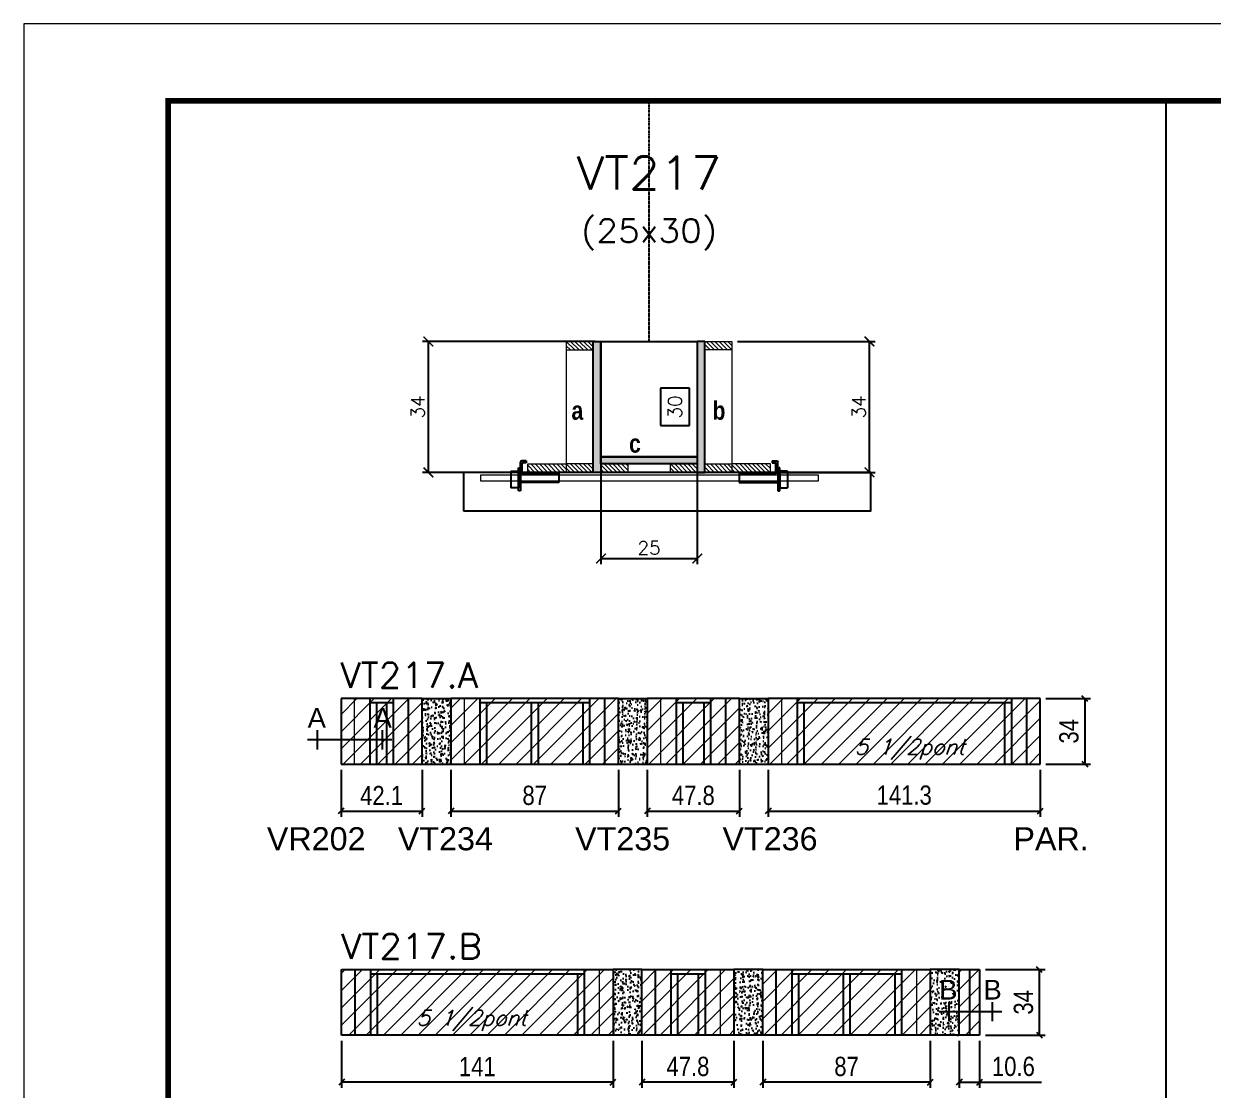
# Model space of a CAD drawing. Extents: x 137137 to 143418, y 10464 to 34486.
# Drawn here: x 140321 to 140939, y 28189 to 28743 of the extents above; entities that cross this region are included whole.
import ezdxf
from ezdxf.enums import TextEntityAlignment as Align

# ---------------------------------------------------------------- set-up
doc = ezdxf.new("R2010")
doc.units = 0
doc.linetypes.add('DASHED', pattern=[0.75, 0.5, -0.25])
doc.linetypes.add('HIDDEN', pattern=[0.375, 0.25, -0.125])
for name, color, linetype in [('5', 5, 'Continuous'), ('barrote', 251, 'Continuous'), ('COTA', 241, 'Continuous'), ('Cota Seção (2x)', 4, 'Continuous'), ('detalhes', 4, 'Continuous'), ('Painéis', 200, 'Continuous'), ('presilha', 1, 'Continuous'), ('SARR_2.2x7', 40, 'Continuous'), ('SARR_3.5x7', 81, 'Continuous'), ('SARR_EDITAR', 141, 'Continuous'), ('texto', 7, 'Continuous'), ('Texto de Titulo', 7, 'Continuous'), ('Texto Qtd Sarr', 242, 'Continuous')]:
    doc.layers.add(name, color=color, linetype=linetype)
for name, color, linetype, lineweight in [('CONCRETO', 251, 'Continuous', 25), ('Folhas', 255, 'Continuous', 9), ('Hachura', 251, 'Continuous', 9), ('Madeira', 126, 'Continuous', 18), ('Sarr 2.2x7', 40, 'Continuous', 9), ('SARRAFO DE PRESSAO', 251, 'DASHED', 9), ('SCO-___-LAJ', 2, 'Continuous', 0), ('Texto Seção', 7, 'Continuous', 15)]:
    doc.layers.add(name, color=color, linetype=linetype, lineweight=lineweight)
doc.styles.add('ARIAL', font='arial.ttf')
doc.styles.add('COTA TECNICA', font='techl___.ttf', dxfattribs={"height": 10})
doc.styles.add('REGUA-120', font='ROMANS.shx', dxfattribs={"height": 15})
doc.styles.add('Romans', font='romans.shx')
doc.styles.get("Standard").update_dxf_attribs({"font": 'arial.ttf'})
doc.styles.add('TECNICA', font='techb___.ttf', dxfattribs={"height": 10})
doc.dimstyles.new('Cota Seção (2x)', dxfattribs={"dimtxt": 7, "dimasz": 5, "dimexe": 3, "dimexo": 3, "dimgap": 2, "dimtad": 3, "dimdec": 1, "dimlfac": 0.5, "dimzin": 12, "dimdsep": 46, "dimtxsty": 'Romans', "dimblk": 'ARCHTICK', "dimcen": 0, "dimclrd": 4, "dimclre": 4, "dimclrt": 1, "dimadec": 1, "dimazin": 3, "dimtfac": 1, "dimtdec": 1, "dimtmove": 0, "dimatfit": 3, "dimldrblk": 'OBLIQUE', "dimfxl": 1, "dimtolj": 1, "dimtzin": 12, "dimarcsym": 0})
doc.dimstyles.new('Cota Seção interna', dxfattribs={"dimtxt": 7, "dimasz": 6, "dimexe": 0.18, "dimexo": 2, "dimgap": -4, "dimtad": 3, "dimdec": 1, "dimlfac": 0.5, "dimzin": 12, "dimdsep": 46, "dimtxsty": 'Romans', "dimblk": 'ARCHTICK', "dimcen": 0.09, "dimse1": 1, "dimse2": 1, "dimsd1": 1, "dimsd2": 1, "dimclrd": 180, "dimclre": 5, "dimclrt": 1, "dimadec": 0, "dimazin": 3, "dimtfac": 1, "dimtdec": 1, "dimtofl": 0, "dimtmove": 0, "dimatfit": 3, "dimldrblk": 'ARCHTICK', "dimfxl": 1, "dimtolj": 1, "dimtzin": 0, "dimarcsym": 0})
doc.dimstyles.new('PAINEL', dxfattribs={"dimtxt": 10, "dimasz": 3, "dimexe": 3, "dimexo": 3, "dimgap": 3, "dimtad": 1, "dimdec": 1, "dimzin": 12, "dimdsep": 46, "dimtxsty": 'COTA TECNICA', "dimblk1": 'OBLIQUE', "dimblk2": 'OBLIQUE', "dimsah": 1, "dimcen": 0.9, "dimclrd": 4, "dimclre": 4, "dimclrt": 240, "dimadec": 1, "dimazin": 3, "dimtfac": 1, "dimtdec": 1, "dimtmove": 0, "dimatfit": 3, "dimfxl": 1, "dimtolj": 1, "dimtzin": 12, "dimarcsym": 0})
pattern_1 = [(50, (-869.965, 11.8333), (5.46554007, -0.47817257), [0.5715, -6.2865]), (355, (-869.965, 11.833), (-1.05730264, 5.73170536), [0.4572, -5.02921753]), (100.4514447, (-869.5097, 11.7934), (4.40823741, 5.25353256), [0.48570026, -5.34270734]), (46.1842, (-869.965, 13.357), (8.13237123, -1.26126984), [0.85725, -9.42975]), (96.6355576, (-869.2875, 13.252), (7.122124, 7.42278374), [0.7285507, -8.01406824]), (351.184151, (-869.965, 13.357), (7.122124, 7.42278374), [0.685799, -7.54379196]), (21, (-869.203, 12.9763), (4.54843174, -3.06795595), [0.5715, -6.2865]), (326, (-869.203, 12.976), (1.85406085, 5.52563898), [0.4572, -5.0292]), (71.451445, (-868.824, 12.7206), (6.40249258, 2.45768307), [0.48570026, -5.34269813]), (37.5, (-869.9652, 11.8333), (0.092658098, 2.536651166), [0, -4.96824, 0, -5.1054, 0, -5.04825]), (7.5, (-869.9652, 11.8333), (2.004589875, 3.005417245), [0, -2.91084, 0, -4.85394, 0, -1.92405]), (327.5, (-871.6644, 11.8333), (4.067717855, -0.17186232), [0, -1.905, 0, -5.9436, 0, -7.8867]), (317.5, (-872.4264, 11.8333), (4.44387544, 0.76279473), [0, -2.4765, 0, -3.94716, 0, -5.6007])]
pattern_2 = [(50, (-904.588, -128.9533), (5.46554007, -0.47817257), [0.5715, -6.2865]), (355, (-904.588, -128.9533), (-1.05730264, 5.73170536), [0.4572, -5.02921753]), (100.4514447, (-904.1324, -128.993), (4.40823741, 5.25353256), [0.48570026, -5.34270734]), (46.1842, (-904.588, -127.429), (8.13237123, -1.26126984), [0.85725, -9.42975]), (96.6355576, (-903.91, -127.5344), (7.122124, 7.42278374), [0.7285507, -8.01406824]), (351.184151, (-904.588, -127.429), (7.122124, 7.42278374), [0.685799, -7.54379196]), (21, (-903.826, -127.8103), (4.54843174, -3.06795595), [0.5715, -6.2865]), (326, (-903.826, -127.8103), (1.85406085, 5.52563898), [0.4572, -5.0292]), (71.451445, (-903.447, -128.066), (6.40249258, 2.45768307), [0.48570026, -5.34269813]), (37.5, (-904.5878, -128.9533), (0.092658098, 2.536651166), [0, -4.96824, 0, -5.1054, 0, -5.04825]), (7.5, (-904.5878, -128.9533), (2.004589875, 3.005417245), [0, -2.91084, 0, -4.85394, 0, -1.92405]), (327.5, (-906.287, -128.9533), (4.067717855, -0.17186232), [0, -1.905, 0, -5.9436, 0, -7.8867]), (317.5, (-907.049, -128.9533), (4.44387544, 0.76279473), [0, -2.4765, 0, -3.94716, 0, -5.6007])]
pattern_3 = [(315, (163589.2267, 20280.2569), (1.12253202, 1.12253202), [])]
pattern_4 = [(315, (163577.2267, 20280.2569), (1.12253202, 1.12253202), [])]
pattern_5 = [(45, (3167, 1148.575), (-4.49012806, 4.49012806), [])]
pattern_6 = [(45, (3170, 1148.575), (-4.49012806, 4.49012806), [])]

# ---------------------------------------------------------------- blocks, each defined once
blk = doc.blocks.new('9999999999')
at = {"layer": 'Folhas'}
blk.add_lwpolyline([(98138.98, 34190.21), (99623.98, 34190.21), (99623.98, 35240.21), (98138.98, 35240.21)], close=True, dxfattribs=at)
at = {"layer": 'Folhas', "color": 30, "const_width": 3}
blk.add_lwpolyline([(98213.98, 34230.21), (99583.98, 34230.21), (99583.98, 35200.21), (98213.98, 35200.21)], close=True, dxfattribs=at)
blk = doc.blocks.new('_ArchTick')
at = {"color": 0, "linetype": 'ByBlock', "const_width": 0.15}
blk.add_lwpolyline([(-0.5, -0.5), (0.5, 0.5)], dxfattribs=at)
blk = doc.blocks.new('*D5946')
at = {"layer": 'COTA', "color": 4, "lineweight": -2, "transparency": 16777216}
for p, q in [((140617.61, 28577.9), (140527.96, 28577.9)), ((140530.96, 28509.9), (140530.96, 28577.9)), ((140579.61, 28509.9), (140527.96, 28509.9))]:
    blk.add_line(p, q, dxfattribs=at)
at = {"layer": 'Defpoints', "color": 0, "transparency": 16777216}
for p in [(140530.96, 28577.9), (140620.61, 28577.9), (140582.61, 28509.9)]:
    blk.add_point(p, dxfattribs=at)
at = {"layer": 'COTA', "color": 4, "lineweight": -2, "transparency": 16777216, "xscale": 5, "yscale": 5, "zscale": 5}
for p, rotation in [((140530.96, 28577.9), 90), ((140530.96, 28509.9), 270)]:
    blk.add_blockref('_ArchTick', p, dxfattribs=dict(at, rotation=rotation))
at = {"layer": 'COTA', "color": 1, "transparency": 16777216, "insert": (140525.46, 28543.9), "char_height": 7, "attachment_point": 5, "rotation": 90, "style": 'Romans'}
blk.add_mtext('\\A1;34', dxfattribs=at)
blk = doc.blocks.new('_Oblique')
at = {"color": 0, "linetype": 'ByBlock', "lineweight": -2}
blk.add_line((-0.5, -0.5), (0.5, 0.5), dxfattribs=at)
blk = doc.blocks.new('*D5947')
at = {"layer": 'COTA', "color": 4, "lineweight": -2, "transparency": 16777216}
for p, q in [((140691.6, 28577.9), (140763.08, 28577.9)), ((140760.08, 28509.9), (140760.08, 28577.9)), ((140711.61, 28509.9), (140763.08, 28509.9))]:
    blk.add_line(p, q, dxfattribs=at)
at = {"layer": 'Defpoints', "color": 0, "transparency": 16777216}
for p in [(140688.6, 28577.9), (140760.08, 28577.9), (140708.61, 28509.9)]:
    blk.add_point(p, dxfattribs=at)
at = {"layer": 'COTA', "color": 4, "lineweight": -2, "transparency": 16777216, "xscale": 5, "yscale": 5, "zscale": 5}
for p, rotation in [((140760.08, 28577.9), 90), ((140760.08, 28509.9), 270)]:
    blk.add_blockref('_ArchTick', p, dxfattribs=dict(at, rotation=rotation))
at = {"layer": 'COTA', "color": 1, "transparency": 16777216, "insert": (140754.58, 28543.9), "char_height": 7, "attachment_point": 5, "rotation": 90, "style": 'Romans'}
blk.add_mtext('\\A1;34', dxfattribs=at)
blk = doc.blocks.new('*D5948')
at = {"layer": 'Cota Seção (2x)', "color": 180, "lineweight": -2, "transparency": 16777216}
for p, q in [((140666.6, 28553.57), (140651.6, 28553.57)), ((140651.6, 28553.57), (140651.6, 28534.23)), ((140666.6, 28534.23), (140666.6, 28553.57)), ((140651.6, 28534.23), (140666.6, 28534.23))]:
    blk.add_line(p, q, dxfattribs=at)
at = {"layer": 'Defpoints', "color": 0, "transparency": 16777216}
for p in [(140670.6, 28577.9), (140670.6, 28577.9), (140670.61, 28517.9)]:
    blk.add_point(p, dxfattribs=at)
at = {"layer": 'Cota Seção (2x)', "color": 1, "transparency": 16777216, "insert": (140659.1, 28543.9), "char_height": 7, "attachment_point": 5, "rotation": 90, "style": 'Romans'}
blk.add_mtext('\\A1;30', dxfattribs=at)
blk = doc.blocks.new('titulo1')
at = {"layer": 'Defpoints', "color": 252, "linetype": 'HIDDEN', "ltscale": 2}
blk.add_line((0, 0), (0, 125), dxfattribs=at)
at = {"layer": 'Defpoints', "style": 'Romans', "oblique": 15}
blk.add_attdef('FOLHA', text='', height=10, dxfattribs=at).set_placement((0, 15.58), align=Align.MIDDLE_CENTER)
at = {"layer": 'Texto Qtd Sarr', "color": 3, "style": 'Romans', "oblique": 15}
for tag, height, p in [('TITULO', 17, (0, 71.45)), ('SEÇÃO', 12, (0, 41.55))]:
    blk.add_attdef(tag, text='', height=height, dxfattribs=at).set_placement(p, align=Align.MIDDLE_CENTER)
blk = doc.blocks.new('PRESILHA METÁLICA 1')
at = {"layer": 'presilha'}
for p, q in [((7.5, 10.64), (7.5, 19.86)), ((12, 21), (8.64, 21)), ((9, 11.57), (9, 18.93)), ((12, 19.5), (9.57, 19.5)), ((12, 21), (12, 19.5)), ((0, 13), (6, 13)), ((0, 13), (0, 0)), ((6, 15.5), (7.5, 15.5)), ((6, -2.5), (6, 15.5)), ((6, 13), (6, 0)), ((7.5, 15.5), (7.5, -2.5)), ((37.5, 11), (9.57, 11)), ((37.5, 11), (37.5, 4.1)), ((6, 0), (0, 0)), ((37.5, 4.1), (7.5, 4.1)), ((7.5, -2.5), (6, -2.5))]:
    blk.add_line(p, q, dxfattribs=at)
for centre, radius, start, end in [((8.64, 19.86), 1.14, 90, 180), ((9.57, 18.93), 0.57, 90, 180), ((9.57, 11.57), 0.57, 180, 270)]:
    blk.add_arc(centre, radius, start, end, dxfattribs=at)
blk = doc.blocks.new('*D5949')
at = {"layer": 'COTA', "color": 4, "lineweight": -2, "transparency": 16777216}
for p, q in [((140620.61, 28511.3), (140620.61, 28462.17)), ((140670.61, 28511.3), (140670.61, 28462.17)), ((140620.61, 28465.17), (140670.61, 28465.17))]:
    blk.add_line(p, q, dxfattribs=at)
at = {"layer": 'Defpoints', "color": 0, "transparency": 16777216}
for p in [(140620.61, 28514.3), (140670.61, 28514.3), (140670.61, 28465.17)]:
    blk.add_point(p, dxfattribs=at)
at = {"layer": 'COTA', "color": 4, "lineweight": -2, "transparency": 16777216, "xscale": 5, "yscale": 5, "zscale": 5, "rotation": 180}
blk.add_blockref('_ArchTick', (140620.61, 28465.17), dxfattribs=at)
at = {"layer": 'COTA', "color": 4, "lineweight": -2, "transparency": 16777216, "xscale": 5, "yscale": 5, "zscale": 5}
blk.add_blockref('_ArchTick', (140670.61, 28465.17), dxfattribs=at)
at = {"layer": 'COTA', "color": 1, "transparency": 16777216, "insert": (140645.61, 28470.67), "char_height": 7, "attachment_point": 5, "style": 'Romans'}
blk.add_mtext('\\A1;25', dxfattribs=at)
blk = doc.blocks.new('*D5950')
at = {"layer": 'COTA', "color": 4, "linetype": 'ByBlock', "lineweight": -2, "transparency": 16777216}
for p, q in [((140851.79, 28392.41), (140874.94, 28392.41)), ((140871.94, 28392.41), (140871.94, 28358.41)), ((140851.79, 28358.41), (140874.94, 28358.41))]:
    blk.add_line(p, q, dxfattribs=at)
at = {"layer": 'Defpoints', "color": 0, "linetype": 'ByBlock', "transparency": 16777216}
for p in [(140848.79, 28392.41), (140848.79, 28358.41), (140871.94, 28358.41)]:
    blk.add_point(p, dxfattribs=at)
at = {"layer": 'COTA', "color": 4, "linetype": 'ByBlock', "lineweight": -2, "transparency": 16777216, "xscale": 3, "yscale": 3, "zscale": 3}
for p, rotation in [((140871.94, 28392.41), 90), ((140871.94, 28358.41), 270)]:
    blk.add_blockref('_Oblique', p, dxfattribs=dict(at, rotation=rotation))
at = {"layer": 'COTA', "color": 240, "linetype": 'ByBlock', "transparency": 16777216, "insert": (140863.73, 28375.41), "char_height": 10, "attachment_point": 5, "rotation": 90, "style": 'COTA TECNICA'}
blk.add_mtext('\\A1;34', dxfattribs=at)
blk = doc.blocks.new('*D5951')
at = {"layer": 'COTA', "color": 4, "linetype": 'ByBlock', "lineweight": -2, "transparency": 16777216}
for p, q in [((140707.49, 28355.41), (140707.49, 28330.98)), ((140848.79, 28355.41), (140848.79, 28330.98)), ((140707.49, 28333.98), (140848.79, 28333.98))]:
    blk.add_line(p, q, dxfattribs=at)
at = {"layer": 'Defpoints', "color": 0, "linetype": 'ByBlock', "transparency": 16777216}
for p in [(140707.49, 28358.41), (140848.79, 28358.41), (140848.79, 28333.98)]:
    blk.add_point(p, dxfattribs=at)
at = {"layer": 'COTA', "color": 4, "linetype": 'ByBlock', "lineweight": -2, "transparency": 16777216, "xscale": 3, "yscale": 3, "zscale": 3, "rotation": 180}
blk.add_blockref('_Oblique', (140707.49, 28333.98), dxfattribs=at)
at = {"layer": 'COTA', "color": 4, "linetype": 'ByBlock', "lineweight": -2, "transparency": 16777216, "xscale": 3, "yscale": 3, "zscale": 3}
blk.add_blockref('_Oblique', (140848.79, 28333.98), dxfattribs=at)
at = {"layer": 'COTA', "color": 240, "linetype": 'ByBlock', "transparency": 16777216, "insert": (140778.14, 28342.2), "char_height": 10, "attachment_point": 5, "style": 'COTA TECNICA'}
blk.add_mtext('\\A1;141.3', dxfattribs=at)
blk = doc.blocks.new('*D5952')
at = {"layer": 'COTA', "color": 4, "linetype": 'ByBlock', "lineweight": -2, "transparency": 16777216}
for p, q in [((140644.69, 28355.41), (140644.69, 28330.98)), ((140692.49, 28355.41), (140692.49, 28330.98)), ((140644.69, 28333.98), (140692.49, 28333.98))]:
    blk.add_line(p, q, dxfattribs=at)
at = {"layer": 'Defpoints', "color": 0, "linetype": 'ByBlock', "transparency": 16777216}
for p in [(140644.69, 28358.41), (140692.49, 28358.41), (140692.49, 28333.98)]:
    blk.add_point(p, dxfattribs=at)
at = {"layer": 'COTA', "color": 4, "linetype": 'ByBlock', "lineweight": -2, "transparency": 16777216, "xscale": 3, "yscale": 3, "zscale": 3, "rotation": 180}
blk.add_blockref('_Oblique', (140644.69, 28333.98), dxfattribs=at)
at = {"layer": 'COTA', "color": 4, "linetype": 'ByBlock', "lineweight": -2, "transparency": 16777216, "xscale": 3, "yscale": 3, "zscale": 3}
blk.add_blockref('_Oblique', (140692.49, 28333.98), dxfattribs=at)
at = {"layer": 'COTA', "color": 240, "linetype": 'ByBlock', "transparency": 16777216, "insert": (140668.59, 28342.08), "char_height": 10, "attachment_point": 5, "style": 'COTA TECNICA'}
blk.add_mtext('\\A1;47.8', dxfattribs=at)
blk = doc.blocks.new('*D5953')
at = {"layer": 'COTA', "color": 4, "linetype": 'ByBlock', "lineweight": -2, "transparency": 16777216}
for p, q in [((140542.69, 28355.41), (140542.69, 28330.98)), ((140629.69, 28355.41), (140629.69, 28330.98)), ((140542.69, 28333.98), (140629.69, 28333.98))]:
    blk.add_line(p, q, dxfattribs=at)
at = {"layer": 'Defpoints', "color": 0, "linetype": 'ByBlock', "transparency": 16777216}
for p in [(140542.69, 28358.41), (140629.69, 28358.41), (140629.69, 28333.98)]:
    blk.add_point(p, dxfattribs=at)
at = {"layer": 'COTA', "color": 4, "linetype": 'ByBlock', "lineweight": -2, "transparency": 16777216, "xscale": 3, "yscale": 3, "zscale": 3, "rotation": 180}
blk.add_blockref('_Oblique', (140542.69, 28333.98), dxfattribs=at)
at = {"layer": 'COTA', "color": 4, "linetype": 'ByBlock', "lineweight": -2, "transparency": 16777216, "xscale": 3, "yscale": 3, "zscale": 3}
blk.add_blockref('_Oblique', (140629.69, 28333.98), dxfattribs=at)
at = {"layer": 'COTA', "color": 240, "linetype": 'ByBlock', "transparency": 16777216, "insert": (140586.19, 28342.08), "char_height": 10, "attachment_point": 5, "style": 'COTA TECNICA'}
blk.add_mtext('\\A1;87', dxfattribs=at)
blk = doc.blocks.new('*D5954')
at = {"layer": 'COTA', "color": 4, "linetype": 'ByBlock', "lineweight": -2, "transparency": 16777216}
for p, q in [((140485.59, 28355.41), (140485.59, 28330.98)), ((140527.69, 28355.41), (140527.69, 28330.98)), ((140485.59, 28333.98), (140527.69, 28333.98))]:
    blk.add_line(p, q, dxfattribs=at)
at = {"layer": 'Defpoints', "color": 0, "linetype": 'ByBlock', "transparency": 16777216}
for p in [(140485.59, 28358.41), (140527.69, 28358.41), (140527.69, 28333.98)]:
    blk.add_point(p, dxfattribs=at)
at = {"layer": 'COTA', "color": 4, "linetype": 'ByBlock', "lineweight": -2, "transparency": 16777216, "xscale": 3, "yscale": 3, "zscale": 3, "rotation": 180}
blk.add_blockref('_Oblique', (140485.59, 28333.98), dxfattribs=at)
at = {"layer": 'COTA', "color": 4, "linetype": 'ByBlock', "lineweight": -2, "transparency": 16777216, "xscale": 3, "yscale": 3, "zscale": 3}
blk.add_blockref('_Oblique', (140527.69, 28333.98), dxfattribs=at)
at = {"layer": 'COTA', "color": 240, "linetype": 'ByBlock', "transparency": 16777216, "insert": (140506.64, 28342.05), "char_height": 10, "attachment_point": 5, "style": 'COTA TECNICA'}
blk.add_mtext('\\A1;42.1', dxfattribs=at)
blk = doc.blocks.new('*D5955')
at = {"layer": 'COTA', "color": 4, "linetype": 'ByBlock', "lineweight": -2, "transparency": 16777216}
for p, q in [((140485.89, 28214.62), (140485.89, 28190.19)), ((140626.89, 28214.62), (140626.89, 28190.19)), ((140626.89, 28193.19), (140485.89, 28193.19))]:
    blk.add_line(p, q, dxfattribs=at)
at = {"layer": 'Defpoints', "color": 0, "linetype": 'ByBlock', "transparency": 16777216}
for p in [(140485.89, 28217.62), (140626.89, 28217.62), (140485.89, 28193.19)]:
    blk.add_point(p, dxfattribs=at)
at = {"layer": 'COTA', "color": 4, "linetype": 'ByBlock', "lineweight": -2, "transparency": 16777216, "xscale": 3, "yscale": 3, "zscale": 3, "rotation": 180}
blk.add_blockref('_Oblique', (140485.89, 28193.19), dxfattribs=at)
at = {"layer": 'COTA', "color": 4, "linetype": 'ByBlock', "lineweight": -2, "transparency": 16777216, "xscale": 3, "yscale": 3, "zscale": 3}
blk.add_blockref('_Oblique', (140626.89, 28193.19), dxfattribs=at)
at = {"layer": 'COTA', "color": 240, "linetype": 'ByBlock', "transparency": 16777216, "insert": (140556.39, 28201.27), "char_height": 10, "attachment_point": 5, "style": 'COTA TECNICA'}
blk.add_mtext('\\A1;141', dxfattribs=at)
blk = doc.blocks.new('*D5956')
at = {"layer": 'COTA', "color": 4, "linetype": 'ByBlock', "lineweight": -2, "transparency": 16777216}
for p, q in [((140641.89, 28214.62), (140641.89, 28190.19)), ((140689.69, 28214.62), (140689.69, 28190.19)), ((140689.69, 28193.19), (140641.89, 28193.19))]:
    blk.add_line(p, q, dxfattribs=at)
at = {"layer": 'Defpoints', "color": 0, "linetype": 'ByBlock', "transparency": 16777216}
for p in [(140641.89, 28217.62), (140689.69, 28217.62), (140641.89, 28193.19)]:
    blk.add_point(p, dxfattribs=at)
at = {"layer": 'COTA', "color": 4, "linetype": 'ByBlock', "lineweight": -2, "transparency": 16777216, "xscale": 3, "yscale": 3, "zscale": 3, "rotation": 180}
blk.add_blockref('_Oblique', (140641.89, 28193.19), dxfattribs=at)
at = {"layer": 'COTA', "color": 4, "linetype": 'ByBlock', "lineweight": -2, "transparency": 16777216, "xscale": 3, "yscale": 3, "zscale": 3}
blk.add_blockref('_Oblique', (140689.69, 28193.19), dxfattribs=at)
at = {"layer": 'COTA', "color": 240, "linetype": 'ByBlock', "transparency": 16777216, "insert": (140665.79, 28201.29), "char_height": 10, "attachment_point": 5, "style": 'COTA TECNICA'}
blk.add_mtext('\\A1;47.8', dxfattribs=at)
blk = doc.blocks.new('*D5957')
at = {"layer": 'COTA', "color": 4, "linetype": 'ByBlock', "lineweight": -2, "transparency": 16777216}
for p, q in [((140704.69, 28214.62), (140704.69, 28190.19)), ((140791.69, 28214.62), (140791.69, 28190.19)), ((140791.69, 28193.19), (140704.69, 28193.19))]:
    blk.add_line(p, q, dxfattribs=at)
at = {"layer": 'Defpoints', "color": 0, "linetype": 'ByBlock', "transparency": 16777216}
for p in [(140704.69, 28217.62), (140791.69, 28217.62), (140704.69, 28193.19)]:
    blk.add_point(p, dxfattribs=at)
at = {"layer": 'COTA', "color": 4, "linetype": 'ByBlock', "lineweight": -2, "transparency": 16777216, "xscale": 3, "yscale": 3, "zscale": 3, "rotation": 180}
blk.add_blockref('_Oblique', (140704.69, 28193.19), dxfattribs=at)
at = {"layer": 'COTA', "color": 4, "linetype": 'ByBlock', "lineweight": -2, "transparency": 16777216, "xscale": 3, "yscale": 3, "zscale": 3}
blk.add_blockref('_Oblique', (140791.69, 28193.19), dxfattribs=at)
at = {"layer": 'COTA', "color": 240, "linetype": 'ByBlock', "transparency": 16777216, "insert": (140748.19, 28201.29), "char_height": 10, "attachment_point": 5, "style": 'COTA TECNICA'}
blk.add_mtext('\\A1;87', dxfattribs=at)
blk = doc.blocks.new('*D5958')
at = {"layer": 'COTA', "color": 4, "linetype": 'ByBlock', "lineweight": -2, "transparency": 16777216}
for p, q in [((140806.69, 28214.62), (140806.69, 28190.19)), ((140817.29, 28214.62), (140817.29, 28190.19)), ((140806.69, 28193.19), (140817.29, 28193.19)), ((140817.29, 28193.19), (140849.42, 28193.19))]:
    blk.add_line(p, q, dxfattribs=at)
at = {"layer": 'Defpoints', "color": 0, "linetype": 'ByBlock', "transparency": 16777216}
for p in [(140806.69, 28217.62), (140817.29, 28217.62), (140806.69, 28193.19)]:
    blk.add_point(p, dxfattribs=at)
at = {"layer": 'COTA', "color": 4, "linetype": 'ByBlock', "lineweight": -2, "transparency": 16777216, "xscale": 3, "yscale": 3, "zscale": 3, "rotation": 180}
blk.add_blockref('_Oblique', (140806.69, 28193.19), dxfattribs=at)
at = {"layer": 'COTA', "color": 4, "linetype": 'ByBlock', "lineweight": -2, "transparency": 16777216, "xscale": 3, "yscale": 3, "zscale": 3}
blk.add_blockref('_Oblique', (140817.29, 28193.19), dxfattribs=at)
at = {"layer": 'COTA', "color": 240, "linetype": 'ByBlock', "transparency": 16777216, "insert": (140834.86, 28201.3), "char_height": 10, "attachment_point": 5, "style": 'COTA TECNICA'}
blk.add_mtext('\\A1;10.6', dxfattribs=at)
blk = doc.blocks.new('*D6147')
at = {"layer": 'COTA', "color": 4, "lineweight": -2, "transparency": 16777216}
for p, q in [((140820.29, 28251.62), (140851.33, 28251.62)), ((140848.33, 28217.62), (140848.33, 28251.62)), ((140820.29, 28217.62), (140851.33, 28217.62))]:
    blk.add_line(p, q, dxfattribs=at)
at = {"layer": 'Defpoints', "color": 0, "transparency": 16777216}
for p in [(140817.29, 28251.62), (140848.33, 28251.62), (140817.29, 28217.62)]:
    blk.add_point(p, dxfattribs=at)
at = {"layer": 'COTA', "color": 4, "lineweight": -2, "transparency": 16777216, "xscale": 3, "yscale": 3, "zscale": 3}
for p, rotation in [((140848.33, 28251.62), 90), ((140848.33, 28217.62), 270)]:
    blk.add_blockref('_Oblique', p, dxfattribs=dict(at, rotation=rotation))
at = {"layer": 'COTA', "color": 240, "transparency": 16777216, "insert": (140840.11, 28234.62), "char_height": 10, "attachment_point": 5, "rotation": 90, "style": 'COTA TECNICA'}
blk.add_mtext('\\A1;34', dxfattribs=at)

msp = doc.modelspace()

# ---------------------------------------------------------------- hatches: boundary and pattern name
at = {"layer": 'COTA', "linetype": 'ByBlock'}
h = msp.add_hatch(dxfattribs=at)
h.set_pattern_fill('AR-CONC', color=256, scale=0.03)
h.set_pattern_definition(pattern_1)
h.paths.add_polyline_path([(140542.69, 28392.41), (140527.69, 28392.41), (140527.69, 28358.41), (140542.69, 28358.41)])
h = msp.add_hatch(dxfattribs=at)
h.set_pattern_fill('AR-CONC', color=256, scale=0.03)
h.set_pattern_definition(pattern_1)
h.paths.add_polyline_path([(140629.69, 28358.41), (140644.69, 28358.41), (140644.69, 28392.41), (140629.69, 28392.41)])
h = msp.add_hatch(dxfattribs=at)
h.set_pattern_fill('AR-CONC', color=256, scale=0.03)
h.set_pattern_definition(pattern_1)
h.paths.add_polyline_path([(140707.49, 28392.41), (140692.49, 28392.41), (140692.49, 28358.41), (140707.49, 28358.41)])
h = msp.add_hatch(dxfattribs=at)
h.set_pattern_fill('AR-CONC', color=256, scale=0.03)
h.set_pattern_definition(pattern_2)
h.paths.add_polyline_path([(140626.89, 28217.62), (140641.89, 28217.62), (140641.89, 28251.62), (140626.89, 28251.62)])
h = msp.add_hatch(dxfattribs=at)
h.set_pattern_fill('AR-CONC', color=256, scale=0.03)
h.set_pattern_definition(pattern_2)
h.paths.add_polyline_path([(140704.69, 28251.62), (140689.69, 28251.62), (140689.69, 28217.62), (140704.69, 28217.62)])
h = msp.add_hatch(dxfattribs=at)
h.set_pattern_fill('AR-CONC', color=256, scale=0.03)
h.set_pattern_definition(pattern_2)
h.paths.add_polyline_path([(140791.69, 28251.62), (140806.69, 28251.62), (140806.69, 28217.62), (140791.69, 28217.62)])
at = {"layer": 'Hachura'}
h = msp.add_hatch(dxfattribs=at)
h.set_pattern_fill('ANSI31', color=256, scale=0.5, angle=270, style=0)
h.set_pattern_definition([(315, (163577.2267, 20270.2569), (1.12253202, 1.12253202), [])])
h.paths.add_polyline_path([(140616.61, 28573.5), (140616.61, 28577.9), (140602.61, 28577.9), (140602.61, 28573.5)])
h = msp.add_hatch(color=256, dxfattribs=at)
h.dxf.hatch_style = 1
h.paths.add_polyline_path([(140616.61, 28577.9), (140620.61, 28577.9), (140620.61, 28509.9), (140616.61, 28509.9)])
h = msp.add_hatch(color=256, dxfattribs=at)
h.dxf.hatch_style = 1
h.paths.add_polyline_path([(140674.6, 28577.9), (140670.6, 28577.9), (140670.61, 28509.9), (140674.61, 28509.9)])
h = msp.add_hatch(dxfattribs=at)
h.set_pattern_fill('ANSI31', color=256, scale=0.5, angle=270, style=0)
h.set_pattern_definition([(315, (163589.2364, 20270.2569), (1.12253202, 1.12253202), [])])
h.paths.add_polyline_path([(140674.6, 28573.5), (140674.6, 28577.9), (140688.6, 28577.9), (140688.6, 28573.5)])
h = msp.add_hatch(dxfattribs=at)
h.set_pattern_fill('ANSI31', color=256, scale=0.5, angle=270, style=0)
h.set_pattern_definition(pattern_4)
h.paths.add_polyline_path([(140582.61, 28509.9), (140582.61, 28514.3), (140602.61, 28514.3), (140602.61, 28509.9)])
h = msp.add_hatch(dxfattribs=at)
h.set_pattern_fill('ANSI31', color=256, scale=0.5, angle=270, style=0)
h.set_pattern_definition([(315, (163577.2267, 20206.6569), (1.12253202, 1.12253202), [])])
h.paths.add_polyline_path([(140616.61, 28509.9), (140616.61, 28514.3), (140602.61, 28514.3), (140602.61, 28509.9)])
h = msp.add_hatch(color=256, dxfattribs=at)
h.dxf.hatch_style = 1
h.paths.add_polyline_path([(140620.61, 28514.3), (140620.61, 28517.9), (140670.61, 28517.9), (140670.61, 28514.3)])
h = msp.add_hatch(dxfattribs=at)
h.set_pattern_fill('ANSI31', color=256, scale=0.5, angle=270, style=0)
h.set_pattern_definition(pattern_4)
h.paths.add_polyline_path([(140620.61, 28509.9), (140620.61, 28514.3), (140634.61, 28514.3), (140634.61, 28509.9)])
h = msp.add_hatch(dxfattribs=at)
h.set_pattern_fill('ANSI31', color=256, scale=0.5, angle=270, style=0)
h.set_pattern_definition(pattern_3)
h.paths.add_polyline_path([(140670.61, 28509.9), (140670.61, 28514.3), (140656.61, 28514.3), (140656.61, 28509.9)])
h = msp.add_hatch(dxfattribs=at)
h.set_pattern_fill('ANSI31', color=256, scale=0.5, angle=270, style=0)
h.set_pattern_definition([(315, (163589.2267, 20206.6569), (1.12253202, 1.12253202), [])])
h.paths.add_polyline_path([(140674.61, 28509.9), (140674.61, 28514.3), (140688.61, 28514.3), (140688.61, 28509.9)])
h = msp.add_hatch(dxfattribs=at)
h.set_pattern_fill('ANSI31', color=256, scale=0.5, angle=270, style=0)
h.set_pattern_definition(pattern_3)
h.paths.add_polyline_path([(140708.61, 28509.9), (140708.61, 28514.3), (140688.61, 28514.3), (140688.61, 28509.9)])
h = msp.add_hatch(dxfattribs=at)
h.set_pattern_fill('ANSI31', color=256, scale=2)
h.set_pattern_definition(pattern_6)
h.paths.add_polyline_path([(140485.59, 28392.41), (140485.59, 28358.41), (140527.69, 28358.41), (140527.69, 28392.41)])
h = msp.add_hatch(dxfattribs=at)
h.set_pattern_fill('ANSI31', color=256, scale=2)
h.set_pattern_definition(pattern_6)
h.paths.add_polyline_path([(140629.69, 28358.41), (140629.69, 28392.41), (140542.69, 28392.41), (140542.69, 28358.41)])
h = msp.add_hatch(dxfattribs=at)
h.set_pattern_fill('ANSI31', color=256, scale=2)
h.set_pattern_definition(pattern_5)
h.paths.add_polyline_path([(140644.69, 28392.41), (140644.69, 28358.41), (140692.49, 28358.41), (140692.49, 28392.41)])
h = msp.add_hatch(dxfattribs=at)
h.set_pattern_fill('ANSI31', color=256, scale=2)
h.set_pattern_definition(pattern_5)
h.paths.add_polyline_path([(140707.49, 28392.41), (140707.49, 28358.41), (140848.79, 28358.41), (140848.79, 28392.41)])
h = msp.add_hatch(dxfattribs=at)
h.set_pattern_fill('ANSI31', color=256, scale=2)
h.set_pattern_definition(pattern_6)
h.paths.add_polyline_path([(140626.89, 28217.62), (140626.89, 28251.62), (140485.89, 28251.62), (140485.89, 28217.62)])
h = msp.add_hatch(dxfattribs=at)
h.set_pattern_fill('ANSI31', color=256, scale=2)
h.set_pattern_definition(pattern_6)
h.paths.add_polyline_path([(140689.69, 28217.62), (140689.69, 28251.62), (140641.89, 28251.62), (140641.89, 28217.62)])
h = msp.add_hatch(dxfattribs=at)
h.set_pattern_fill('ANSI31', color=256, scale=2)
h.set_pattern_definition(pattern_6)
h.paths.add_polyline_path([(140704.69, 28217.62), (140791.69, 28217.62), (140791.69, 28251.62), (140704.69, 28251.62)])
h = msp.add_hatch(dxfattribs=at)
h.set_pattern_fill('ANSI31', color=256, scale=2)
h.set_pattern_definition(pattern_5)
h.paths.add_polyline_path([(140817.29, 28251.62), (140806.69, 28251.62), (140806.69, 28217.62), (140817.29, 28217.62)])

# ---------------------------------------------------------------- linework, layer by layer
at = {"layer": 'barrote'}
msp.add_lwpolyline([(140549.15, 28489.9), (140760.73, 28489.9), (140760.73, 28509.9), (140549.15, 28509.9)], close=True, dxfattribs=at)
at = {"layer": 'CONCRETO'}
msp.add_lwpolyline([(140620.61, 28577.9), (140620.61, 28577.9), (140620.61, 28577.9), (140620.61, 28577.9), (140670.61, 28577.9), (140670.61, 28577.9), (140670.61, 28577.9), (140670.61, 28517.9), (140620.61, 28517.9), (140620.61, 28577.9)], close=True, dxfattribs=at)
at = {"layer": 'COTA', "linetype": 'ByBlock'}
for p, q in [((140914.08, 28702.9), (140914.08, 27932.14)), ((140527.69, 28392.41), (140542.69, 28392.41)), ((140629.69, 28392.41), (140644.69, 28392.41)), ((140692.49, 28392.41), (140707.49, 28392.41)), ((140527.69, 28358.41), (140542.69, 28358.41)), ((140629.69, 28358.41), (140644.69, 28358.41)), ((140692.49, 28358.41), (140707.49, 28358.41)), ((140641.89, 28251.62), (140626.89, 28251.62)), ((140704.69, 28251.62), (140689.69, 28251.62)), ((140806.69, 28251.62), (140791.69, 28251.62)), ((140641.89, 28217.62), (140626.89, 28217.62)), ((140704.69, 28217.62), (140689.69, 28217.62)), ((140806.69, 28217.62), (140791.69, 28217.62))]:
    msp.add_line(p, q, dxfattribs=at)
at = {"layer": 'detalhes'}
for p, q in [((140473.19, 28375.99), (140473.19, 28365.99)), ((140507.03, 28375.99), (140507.03, 28365.99)), ((140512.03, 28370.99), (140468.19, 28370.99)), ((140801.26, 28234.78), (140801.26, 28224.78)), ((140823.84, 28234.78), (140823.84, 28224.78)), ((140828.84, 28229.78), (140796.26, 28229.78))]:
    msp.add_line(p, q, dxfattribs=at)
at = {"layer": 'Madeira'}
for points in [[(140616.61, 28573.5), (140616.61, 28577.9), (140602.61, 28577.9), (140602.61, 28573.5)], [(140616.61, 28577.9), (140602.61, 28577.9), (140602.61, 28509.9), (140616.61, 28509.9)], [(140674.6, 28573.5), (140674.6, 28577.9), (140688.6, 28577.9), (140688.6, 28573.5)], [(140674.6, 28577.9), (140688.6, 28577.9), (140688.61, 28509.9), (140674.61, 28509.9)], [(140582.61, 28509.9), (140582.61, 28514.3), (140602.61, 28514.3), (140602.61, 28509.9)], [(140616.61, 28509.9), (140616.61, 28514.3), (140602.61, 28514.3), (140602.61, 28509.9)], [(140620.61, 28509.9), (140620.61, 28514.3), (140634.61, 28514.3), (140634.61, 28509.9)], [(140670.61, 28509.9), (140670.61, 28514.3), (140656.61, 28514.3), (140656.61, 28509.9)], [(140674.61, 28509.9), (140674.61, 28514.3), (140688.61, 28514.3), (140688.61, 28509.9)], [(140708.61, 28509.9), (140708.61, 28514.3), (140688.61, 28514.3), (140688.61, 28509.9)]]:
    msp.add_lwpolyline(points, close=True, dxfattribs=at)
at = {"layer": 'Painéis', "linetype": 'ByBlock'}
for p, q in [((140527.69, 28392.41), (140485.59, 28392.41)), ((140485.59, 28392.41), (140485.59, 28358.41)), ((140527.69, 28358.41), (140527.69, 28392.41)), ((140629.69, 28392.41), (140542.69, 28392.41)), ((140542.69, 28392.41), (140542.69, 28358.41)), ((140629.69, 28358.41), (140629.69, 28392.41)), ((140692.49, 28392.41), (140644.69, 28392.41)), ((140644.69, 28392.41), (140644.69, 28358.41)), ((140692.49, 28358.41), (140692.49, 28392.41)), ((140848.79, 28392.41), (140707.49, 28392.41)), ((140707.49, 28392.41), (140707.49, 28358.41)), ((140848.79, 28358.41), (140848.79, 28392.41)), ((140485.59, 28358.41), (140527.69, 28358.41)), ((140542.69, 28358.41), (140629.69, 28358.41)), ((140644.69, 28358.41), (140692.49, 28358.41)), ((140707.49, 28358.41), (140848.79, 28358.41)), ((140485.89, 28217.62), (140485.89, 28251.62)), ((140485.89, 28251.62), (140626.89, 28251.62)), ((140626.89, 28251.62), (140626.89, 28217.62)), ((140641.89, 28217.62), (140641.89, 28251.62)), ((140641.89, 28251.62), (140689.69, 28251.62)), ((140689.69, 28251.62), (140689.69, 28217.62)), ((140704.69, 28217.62), (140704.69, 28251.62)), ((140704.69, 28251.62), (140791.69, 28251.62)), ((140791.69, 28251.62), (140791.69, 28217.62)), ((140806.69, 28217.62), (140806.69, 28251.62)), ((140806.69, 28251.62), (140817.29, 28251.62)), ((140817.29, 28251.62), (140817.29, 28217.62)), ((140626.89, 28217.62), (140485.89, 28217.62)), ((140689.69, 28217.62), (140641.89, 28217.62)), ((140791.69, 28217.62), (140704.69, 28217.62)), ((140817.29, 28217.62), (140806.69, 28217.62))]:
    msp.add_line(p, q, dxfattribs=at)
at = {"layer": 'Painéis'}
for points in [[(140616.61, 28577.9), (140620.61, 28577.9), (140620.61, 28509.9), (140616.61, 28509.9)], [(140674.6, 28577.9), (140670.6, 28577.9), (140670.61, 28509.9), (140674.61, 28509.9)], [(140620.61, 28514.3), (140620.61, 28517.9), (140670.61, 28517.9), (140670.61, 28514.3)]]:
    msp.add_lwpolyline(points, close=True, dxfattribs=at)
at = {"layer": 'Sarr 2.2x7'}
for p, q in [((140492.59, 28358.41), (140492.59, 28392.41)), ((140549.69, 28358.41), (140549.69, 28392.41)), ((140651.69, 28358.41), (140651.69, 28392.41)), ((140714.49, 28358.41), (140714.49, 28392.41)), ((140619.89, 28217.62), (140619.89, 28251.62)), ((140682.69, 28217.62), (140682.69, 28251.62)), ((140784.69, 28217.62), (140784.69, 28251.62))]:
    msp.add_line(p, q, dxfattribs=at)
at = {"layer": 'SARR_2.2x7', "linetype": 'Continuous'}
for p, q in [((140520.69, 28358.41), (140520.69, 28392.41)), ((140622.69, 28358.41), (140622.69, 28392.41)), ((140685.49, 28358.41), (140685.49, 28392.41)), ((140841.79, 28358.41), (140841.79, 28392.41)), ((140512.69, 28390.21), (140500.59, 28390.21)), ((140614.69, 28390.21), (140557.69, 28390.21)), ((140677.49, 28390.21), (140659.69, 28390.21)), ((140833.79, 28390.21), (140722.49, 28390.21)), ((140492.89, 28217.62), (140492.89, 28251.62)), ((140500.89, 28249.42), (140611.89, 28249.42)), ((140648.89, 28217.62), (140648.89, 28251.62)), ((140656.89, 28249.42), (140674.69, 28249.42)), ((140711.69, 28217.62), (140711.69, 28251.62)), ((140719.69, 28249.42), (140776.69, 28249.42))]:
    msp.add_line(p, q, dxfattribs=at)
at = {"layer": 'SARR_3.5x7'}
for p, q in [((140500.59, 28392.41), (140500.59, 28358.41)), ((140512.69, 28392.41), (140512.69, 28358.41)), ((140557.69, 28392.41), (140557.69, 28358.41)), ((140614.69, 28392.41), (140614.69, 28358.41)), ((140659.69, 28392.41), (140659.69, 28358.41)), ((140677.49, 28392.41), (140677.49, 28358.41)), ((140722.49, 28392.41), (140722.49, 28358.41)), ((140833.79, 28392.41), (140833.79, 28358.41)), ((140504.09, 28390.21), (140504.09, 28358.41)), ((140509.19, 28390.21), (140509.19, 28358.41)), ((140561.19, 28390.21), (140561.19, 28358.41)), ((140584.44, 28390.21), (140584.44, 28358.41)), ((140587.94, 28390.21), (140587.94, 28358.41)), ((140611.19, 28390.21), (140611.19, 28358.41)), ((140663.19, 28390.21), (140663.19, 28358.41)), ((140673.99, 28390.21), (140673.99, 28358.41)), ((140725.99, 28390.21), (140725.99, 28358.41)), ((140830.29, 28390.21), (140830.29, 28358.41)), ((140500.89, 28251.62), (140500.89, 28217.62)), ((140504.39, 28249.42), (140504.39, 28217.62)), ((140608.39, 28249.42), (140608.39, 28217.62)), ((140611.89, 28251.62), (140611.89, 28217.62)), ((140656.89, 28251.62), (140656.89, 28217.62)), ((140660.39, 28249.42), (140660.39, 28217.62)), ((140671.19, 28249.42), (140671.19, 28217.62)), ((140674.69, 28251.62), (140674.69, 28217.62)), ((140719.69, 28251.62), (140719.69, 28217.62)), ((140723.19, 28249.42), (140723.19, 28217.62)), ((140746.44, 28249.42), (140746.44, 28217.62)), ((140749.94, 28249.42), (140749.94, 28217.62)), ((140773.19, 28249.42), (140773.19, 28217.62)), ((140776.69, 28251.62), (140776.69, 28217.62))]:
    msp.add_line(p, q, dxfattribs=at)
at = {"layer": 'SARR_EDITAR'}
msp.add_line((140811.99, 28251.62), (140811.99, 28217.62), dxfattribs=at)
at = {"layer": 'SCO-___-LAJ', "color": 1}
msp.add_lwpolyline([(140558.15, 28508.57), (140733.42, 28508.57), (140733.42, 28505.37), (140558.15, 28505.37)], close=True, dxfattribs=at)

# ---------------------------------------------------------------- block references
at = {"layer": 'presilha', "yscale": 0.6666666666666666, "zscale": 0.6666666666666666}
for p, xscale in [((140573.74, 28501.93), 0.6666666666666666), ((140717.47, 28501.93), -0.6666666666666666)]:
    msp.add_blockref('PRESILHA METÁLICA 1', p, dxfattribs=dict(at, xscale=xscale))
at = {"layer": 'SARRAFO DE PRESSAO', "color": 6, "linetype": 'ByBlock'}
msp.add_blockref('9999999999', (42181.81, -6497.3), dxfattribs=at)
at = {"layer": 'Texto Seção'}
ref = msp.add_blockref('titulo1', (140645.61, 28577.9), dxfattribs=at)
ref.add_attrib('TITULO', 'VT217', dxfattribs={"layer": 'Texto de Titulo', "color": 7, "height": 17, "style": 'Romans', "width": 1.1}).set_placement((140645.61, 28665.4), align=Align.MIDDLE_CENTER)
ref.add_attrib('SEÇÃO', '(25x30)', dxfattribs={"layer": 'Texto de Titulo', "color": 7, "height": 12, "style": 'Romans', "width": 1.1}).set_placement((140645.61, 28635.4), align=Align.MIDDLE_CENTER)

# ---------------------------------------------------------------- texts
at = {"layer": '5', "linetype": 'Continuous'}
for s, p in [('VR202', (140447.06, 28313.6)), ('VT234', (140515.11, 28313.6)), ('VT235', (140607.17, 28313.6)), ('VT236', (140683.73, 28313.6)), ('PAR.', (140834.88, 28313.6))]:
    msp.add_text(s, height=12, rotation=0.00004, dxfattribs=at).set_placement(p)
at = {"layer": 'detalhes', "style": 'TECNICA'}
for s, p in [('b', (140678.54, 28537.23)), ('a', (140605.3, 28537.24)), ('c', (140635.21, 28520.14))]:
    msp.add_text(s, height=9.6, dxfattribs=at).set_placement(p)
at = {"layer": 'detalhes', "color": 0, "linetype": 'Continuous', "style": 'ARIAL'}
for s, p in [('A', (140472.99, 28382.4)), ('A', (140507.22, 28382.4)), ('B', (140801.07, 28241.19)), ('B', (140824.04, 28241.19))]:
    msp.add_text(s, height=10.22, dxfattribs=at).set_placement(p, align=Align.MIDDLE_CENTER)
at = {"layer": 'texto', "color": 2, "char_height": 8, "attachment_point": 5, "style": 'Romans'}
for insert in [(140780.98, 28366.01), (140553.41, 28225.22)]:
    msp.add_mtext('{\\Q19;\\C256;5 1/2pont}', dxfattribs=dict(at, insert=insert))
at = {"layer": 'Texto Seção', "style": 'REGUA-120', "width": 1.05}
for s, p in [('VT217.A', (140485.3, 28398.07)), ('VT217.B', (140485.6, 28257.28))]:
    msp.add_text(s, height=13, dxfattribs=at).set_placement(p)

# ---------------------------------------------------------------- dimensions: what is measured, and where the dimension line sits
at = {"layer": 'COTA'}
for base, p1, p2, dimstyle, picture, middle in [((140530.96, 28577.9), (140582.61, 28509.9), (140620.61, 28577.9), 'Cota Seção (2x)', '*D5946', (140525.46, 28543.9)), ((140760.08, 28577.9), (140708.61, 28509.9), (140688.6, 28577.9), 'Cota Seção (2x)', '*D5947', (140754.58, 28543.9)), ((140848.33, 28251.62), (140817.29, 28217.62), (140817.29, 28251.62), 'PAINEL', '*D6147', (140840.11, 28234.62))]:
    dim = msp.add_linear_dim(base=base, p1=p1, p2=p2, angle=90, dimstyle=dimstyle, dxfattribs=at)
    dim.commit()
    dim.dimension.update_dxf_attribs({"geometry": picture, "text_midpoint": middle})
dim = msp.add_linear_dim(base=(140670.61, 28465.17), p1=(140620.61, 28514.3), p2=(140670.61, 28514.3), dimstyle='Cota Seção (2x)', dxfattribs=at)
dim.commit()
dim.dimension.update_dxf_attribs({"geometry": '*D5949', "text_midpoint": (140645.61, 28470.67)})
at = {"layer": 'COTA', "linetype": 'ByBlock'}
for base, p1, p2, angle, picture, middle in [((140871.94, 28358.41), (140848.79, 28392.41), (140848.79, 28358.41), 90, '*D5950', (140863.73, 28375.41)), ((140485.89, 28193.19), (140626.89, 28217.62), (140485.89, 28217.62), 180, '*D5955', (140556.39, 28201.27)), ((140641.89, 28193.19), (140689.69, 28217.62), (140641.89, 28217.62), 180, '*D5956', (140665.79, 28201.29)), ((140704.69, 28193.19), (140791.69, 28217.62), (140704.69, 28217.62), 180, '*D5957', (140748.19, 28201.29))]:
    dim = msp.add_linear_dim(base=base, p1=p1, p2=p2, angle=angle, dimstyle='PAINEL', dxfattribs=at)
    dim.commit()
    dim.dimension.update_dxf_attribs({"geometry": picture, "text_midpoint": middle})
for base, p1, p2, picture, middle in [((140527.69, 28333.98), (140485.59, 28358.41), (140527.69, 28358.41), '*D5954', (140506.64, 28342.05)), ((140629.69, 28333.98), (140542.69, 28358.41), (140629.69, 28358.41), '*D5953', (140586.19, 28342.08)), ((140692.49, 28333.98), (140644.69, 28358.41), (140692.49, 28358.41), '*D5952', (140668.59, 28342.08)), ((140848.79, 28333.98), (140707.49, 28358.41), (140848.79, 28358.41), '*D5951', (140778.14, 28342.2))]:
    dim = msp.add_linear_dim(base=base, p1=p1, p2=p2, dimstyle='PAINEL', dxfattribs=at)
    dim.commit()
    dim.dimension.update_dxf_attribs({"geometry": picture, "text_midpoint": middle})
dim = msp.add_linear_dim(base=(140806.69, 28193.19), p1=(140817.29, 28217.62), p2=(140806.69, 28217.62), angle=180, dimstyle='PAINEL', dxfattribs=at)
dim.commit()
dim.dimension.update_dxf_attribs({"geometry": '*D5958', "text_midpoint": (140834.86, 28193.19), "dimtype": 160})
at = {"layer": 'Cota Seção (2x)'}
dim = msp.add_linear_dim(base=(140670.6, 28577.9), p1=(140670.61, 28517.9), p2=(140670.6, 28577.9), angle=90, dimstyle='Cota Seção interna', dxfattribs=at)
dim.commit()
dim.dimension.update_dxf_attribs({"geometry": '*D5948', "text_midpoint": (140670.6, 28543.9), "dimtype": 160})

doc.saveas('drawing.dxf')
